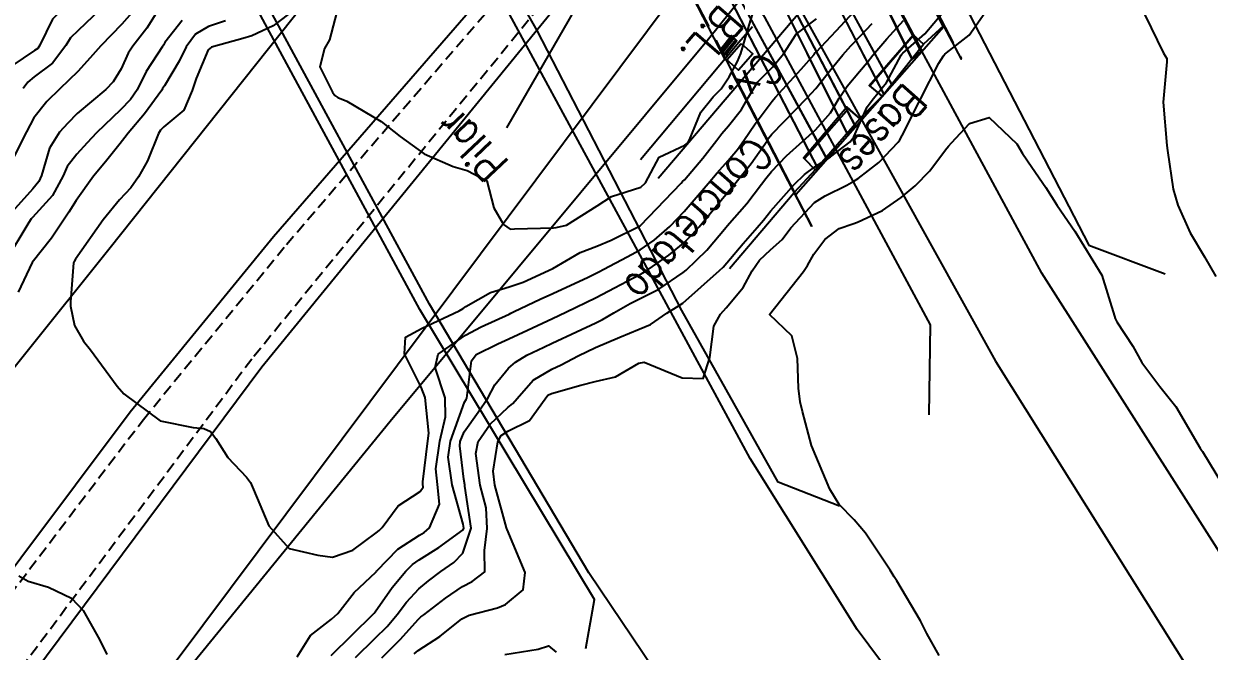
# Model space of a CAD drawing. Header units: metres. Extents: x 292545 to 299085, y 7450245 to 7463078.
# Drawn here: x 297026.9 to 297081.5, y 7452551.3 to 7452580.2 of the extents above; entities that cross this region are included whole.
import ezdxf

# ---------------------------------------------------------------- set-up
doc = ezdxf.new("R2010")
doc.units = ezdxf.units.M
for name, pattern in [('CONTINUO', [0]), ('DASHED', [0.75, 0.5, -0.25]), ('TRACEJADO', [8.7, 8, -0.7])]:
    doc.linetypes.add(name, pattern=pattern)
for name, color, linetype in [('B.L.', 45, 'CONTINUO'), ('BASE', 45, 'Continuous'), ('CAIXA', 45, 'Continuous'), ('Canteiro', 45, 'DASHED'), ('CONCRETADO', 45, 'CONTINUO'), ('Curvas de Nivel 1m', 11, 'Continuous'), ('Curvas de Nivel 5m', 15, 'Continuous'), ('Linha Férrea', 20, 'Continuous'), ('MEIO-FIO', 45, 'Continuous'), ('Pontes e viadutos', 190, 'Continuous'), ('TEXTO', 45, 'Continuous'), ('VIADUTO', 190, 'Continuous'), ('Vias Primárias', 230, 'Continuous'), ('VIGA', 190, 'Continuous')]:
    doc.layers.add(name, color=color, linetype=linetype)
doc.styles.add('ROMANS', font='romans', dxfattribs={"height": 0.2})

msp = doc.modelspace()

# ---------------------------------------------------------------- linework, layer by layer
at = {"layer": 'B.L.', "linetype": 'CONTINUO'}
msp.add_polyline3d([(297059.248, 7452578.738, 681.52), (297058.985, 7452578.981, 681.523), (297059.532, 7452579.655, 681.523), (297059.779, 7452579.411, 681.525)], close=True, dxfattribs=at)
for points in [[(297059.591, 7452579.597, 0), (297059.05, 7452578.92, 0)], [(297059.655, 7452579.533, 0), (297059.116, 7452578.859, 0)], [(297059.72, 7452579.47, 0), (297059.183, 7452578.798, 0)]]:
    msp.add_polyline3d(points, dxfattribs=at)
at = {"layer": 'BASE', "linetype": 'CONTINUO'}
for points in [[(297065.894, 7452577.347, 687.3), (297065.863, 7452577.358, 686.676), (297067.9, 7452579.699, 686.622), (297067.904, 7452579.672, 687.327)], [(297065.863, 7452577.358, 686.676), (297066.467, 7452576.867, 687.336), (297068.367, 7452579.268, 687.347), (297067.9, 7452579.699, 686.622)], [(297066.467, 7452576.867, 687.336), (297065.894, 7452577.347, 687.3), (297067.904, 7452579.672, 687.327), (297068.367, 7452579.268, 687.347)], [(297062.892, 7452573.989, 687.331), (297062.837, 7452574.031, 686.644), (297064.842, 7452576.374, 686.616), (297064.917, 7452576.294, 687.32)], [(297062.837, 7452574.031, 686.644), (297063.387, 7452573.486, 687.392), (297065.434, 7452575.839, 687.397), (297064.842, 7452576.374, 686.616)], [(297065.434, 7452575.839, 687.397), (297064.917, 7452576.294, 687.32), (297062.892, 7452573.989, 687.331), (297063.387, 7452573.486, 687.392)]]:
    msp.add_polyline3d(points, dxfattribs=at)
at = {"layer": 'CAIXA', "linetype": 'CONTINUO'}
msp.add_polyline3d([(297059.97, 7452579.288, 681.676), (297060.506, 7452578.816, 681.676), (297059.849, 7452578.069, 681.632), (297059.313, 7452578.541, 681.677)], close=True, dxfattribs=at)
at = {"layer": 'Canteiro'}
msp.add_lwpolyline([(296965.525, 7452477.315), (296980.082, 7452495.943), (296988.612, 7452506.559), (296999.797, 7452520.827), (297004.971, 7452526.862), (297014.274, 7452538.309), (297022.206, 7452548.543), (297032.439, 7452561.994), (297039.026, 7452570.042), (297054.387, 7452587.873), (297065.824, 7452601.647), (297076.904, 7452614.075), (297090.887, 7452629.507), (297104.906, 7452644.836), (297113.475, 7452654.545, 0.092628), (297117.862, 7452661.892, -0.917378), (297121.368, 7452658.425, -6.52555)], format="xyb", dxfattribs=at)
msp.add_lwpolyline([(297121.368, 7452658.425), (297102.189, 7452638.964), (297089.107, 7452624.746), (297076.369, 7452610.695), (297066.772, 7452600.093), (297053.03, 7452583.853), (297037.43, 7452564.766), (297025.145, 7452548.314), (297016.688, 7452535.786), (297008.023, 7452522.222), (297000.877, 7452510.482), (296993.249, 7452496.573), (296986.656, 7452484.456), (296979.126, 7452471.089), (296968.565, 7452452.39)], dxfattribs=at)
at = {"layer": 'CONCRETADO', "linetype": 'CONTINUO'}
for points in [[(297056.144, 7452573.093, 681.611), (297066.378, 7452585.108, 681.804)], [(297066.615, 7452584.893, 681.804), (297069.298, 7452580.111, 687.363)], [(297059.433, 7452568.935, 687.133), (297062.418, 7452572.44, 687.359)]]:
    msp.add_polyline3d(points, dxfattribs=at)
at = {"layer": 'Curvas de Nivel 1m', "flags": 128}
for points, elevation in [([(297026.509, 7452595.231), (297027.605, 7452594.007), (297028.862, 7452593.207), (297029.588, 7452592.706), (297030.087, 7452591.701), (297029.964, 7452591.194), (297029.917, 7452590.845), (297030.086, 7452589.192), (297030.367, 7452588.024), (297030.889, 7452587.18), (297031.096, 7452586.754), (297030.929, 7452585.179), (297030.491, 7452584.182), (297030.112, 7452583.19), (297029.458, 7452581.709), (297029.255, 7452581.402), (297029.034, 7452581.204), (297028.247, 7452580.41), (297027.671, 7452579.218), (297027.58, 7452579.069), (297027.429, 7452578.971), (297026.378, 7452578.27)], 689), ([(297033.314, 7452581.151), (297032.601, 7452579.999), (297031.953, 7452579.165), (297031.746, 7452578.849), (297031.417, 7452578.13), (297031.055, 7452577.528), (297030.708, 7452577.18), (297029.392, 7452576.068), (297028.96, 7452575.632), (297028.574, 7452575.208), (297028.113, 7452574.471), (297027.754, 7452573.216), (297027.629, 7452572.938), (297027.347, 7452572.613), (297026.114, 7452571.238)], 686), ([(297030.794, 7452581.18), (297029.44, 7452579.897), (297029.088, 7452579.551), (297028.862, 7452579.206), (297028.249, 7452578.383), (297027.411, 7452577.76), (297027.111, 7452577.52), (297026.9, 7452577.225)], 688), ([(297039.45, 7452580.888), (297038.425, 7452580.103), (297037.431, 7452579.647), (297037.015, 7452579.52), (297035.572, 7452579.128), (297035.422, 7452578.996), (297034.868, 7452577.678), (297034.686, 7452577.137), (297034.305, 7452576.23), (297033.386, 7452575.462), (297033.223, 7452575.313), (297033.131, 7452575.153), (297032.63, 7452573.891), (297032.208, 7452573.161), (297031.857, 7452572.656), (297031.342, 7452572.102), (297030.583, 7452571.181), (297029.315, 7452569.367), (297029.249, 7452569.265), (297029.225, 7452569.201), (297029.088, 7452567.4), (297029.081, 7452567.202), (297029.274, 7452566.314), (297029.675, 7452565.602), (297030.009, 7452565.189), (297031.238, 7452563.526), (297031.539, 7452563.167), (297033.221, 7452561.927), (297034.729, 7452561.624), (297035.217, 7452561.579), (297035.526, 7452561.436), (297035.777, 7452561.122), (297036.337, 7452560.246), (297037.195, 7452559.33), (297037.368, 7452559.098), (297037.515, 7452558.77), (297038.212, 7452557.09), (297039.153, 7452556.048), (297040.47, 7452555.747), (297041.149, 7452555.658), (297042.08, 7452555.974), (297043.16, 7452556.777), (297043.305, 7452556.885), (297043.445, 7452557.027), (297044.181, 7452558.017), (297045.188, 7452558.676), (297045.323, 7452558.876), (297045.314, 7452559.008), (297045.309, 7452559.124), (297045.545, 7452561.005), (297045.581, 7452561.369), (297045.42, 7452563.007), (297045.24, 7452563.485), (297044.466, 7452565.018), (297044.505, 7452565.783), (297045.275, 7452566.195), (297046.981, 7452566.985), (297047.161, 7452567.106), (297047.286, 7452567.197), (297048.434, 7452567.83), (297049.294, 7452568.098), (297049.936, 7452568.314), (297051.303, 7452568.94), (297052.555, 7452569.681), (297053.319, 7452569.966), (297053.99, 7452570.237), (297055.292, 7452570.89), (297055.32, 7452570.903), (297055.333, 7452570.919), (297057.203, 7452572.862), (297057.277, 7452572.938), (297057.355, 7452573.025), (297058.206, 7452574.016), (297058.847, 7452574.845), (297059.078, 7452575.151), (297059.39, 7452575.508), (297059.981, 7452576.25), (297060.316, 7452576.831), (297060.721, 7452577.516), (297061.417, 7452578.199), (297061.916, 7452578.813), (297062.51, 7452579.731), (297063.448, 7452580.432)], 683), ([(297041.434, 7452581.05), (297041.018, 7452579.467), (297040.784, 7452579.06), (297040.569, 7452578.217), (297041.144, 7452577.054), (297041.255, 7452576.906), (297041.401, 7452576.815), (297041.809, 7452576.635), (297043.39, 7452575.708), (297044.273, 7452575.021), (297045.371, 7452574.209), (297046.714, 7452573.639), (297047.36, 7452573.444), (297048.254, 7452572.971), (297048.58, 7452571.728), (297049.022, 7452570.963), (297049.33, 7452570.754), (297049.529, 7452570.759), (297051.331, 7452570.808), (297051.449, 7452570.82), (297051.933, 7452570.931), (297053.342, 7452571.831), (297053.994, 7452572.256), (297055.351, 7452572.685), (297055.564, 7452572.887), (297056.192, 7452574.057), (297057.379, 7452574.62), (297057.52, 7452574.72), (297057.594, 7452574.858), (297058.108, 7452576.141), (297058.686, 7452576.847), (297059.044, 7452577.206), (297059.412, 7452577.762), (297059.796, 7452578.46), (297059.962, 7452578.835), (297060.293, 7452579.978), (297060.562, 7452580.829)], 682), ([(297031.908, 7452580.706), (297031.443, 7452580.178), (297030.485, 7452579.184), (297029.989, 7452578.627), (297029.415, 7452578.005), (297029.011, 7452577.602), (297028.593, 7452577.208), (297027.992, 7452576.619), (297027.389, 7452575.873), (297027.05, 7452575.225), (297026.491, 7452574.108)], 687), ([(297036.216, 7452580.344), (297035.437, 7452580.072), (297034.838, 7452579.73), (297034.418, 7452579.14), (297034.092, 7452578.474), (297033.406, 7452577.351), (297033.328, 7452577.227), (297033.284, 7452577.151), (297032.499, 7452576.052), (297031.744, 7452575.166), (297031.581, 7452574.967), (297031.376, 7452574.694), (297030.689, 7452573.854), (297030.143, 7452573.188), (297029.342, 7452572.07), (297029.002, 7452571.538), (297028.789, 7452571.205), (297028.206, 7452570.329), (297027.313, 7452569.22), (297026.671, 7452567.851)], 684), ([(297039.517, 7452551.076), (297040.131, 7452552.047), (297041.11, 7452552.801), (297041.396, 7452553.056), (297042.149, 7452554.023), (297043.142, 7452554.966), (297043.171, 7452555.001), (297043.196, 7452555.029), (297044.154, 7452556.019), (297045.159, 7452556.663), (297045.378, 7452556.791), (297045.625, 7452557.005), (297046.083, 7452558.097), (297045.988, 7452558.998), (297045.913, 7452559.713), (297046.094, 7452560.997), (297046.35, 7452562.119), (297046.336, 7452562.993), (297045.878, 7452564.376), (297046.021, 7452564.999), (297047.272, 7452565.877), (297047.998, 7452566.251), (297049.282, 7452566.844), (297049.358, 7452566.883), (297049.523, 7452566.958), (297050.712, 7452567.523), (297051.291, 7452567.792), (297052.929, 7452568.545), (297053.301, 7452568.724), (297053.424, 7452568.786), (297053.646, 7452568.907), (297054.723, 7452569.484), (297055.317, 7452569.803), (297055.97, 7452570.236), (297056.691, 7452570.876), (297057.34, 7452571.561), (297058.449, 7452572.849), (297058.865, 7452573.341), (297059.369, 7452573.903), (297059.8, 7452574.412), (297060.099, 7452574.833), (297060.623, 7452575.596), (297061.401, 7452576.633), (297061.56, 7452576.818), (297062.73, 7452578.114), (297063.33, 7452578.791), (297063.371, 7452578.844), (297063.425, 7452578.898), (297064.341, 7452579.88), (297065.181, 7452580.773)], 684), ([(297042.208, 7452551.043), (297043.102, 7452551.91), (297043.668, 7452552.464), (297044.126, 7452553.02), (297044.552, 7452553.586), (297045.131, 7452554.195), (297045.576, 7452554.566), (297046.143, 7452555), (297046.732, 7452555.409), (297047.151, 7452555.844), (297047.532, 7452556.984), (297047.252, 7452558.92), (297047.238, 7452558.98), (297047.196, 7452559.243), (297047.009, 7452560.781), (297047.032, 7452560.983), (297047.217, 7452561.416), (297047.866, 7452562.334), (297048.299, 7452562.969), (297048.628, 7452563.581), (297049.254, 7452564.359), (297049.579, 7452564.636), (297050.097, 7452564.952), (297050.889, 7452565.322), (297051.269, 7452565.499), (297052.382, 7452566.032), (297053.278, 7452566.444), (297053.591, 7452566.596), (297054.114, 7452566.902), (297054.853, 7452567.329), (297055.289, 7452567.541), (297056.184, 7452567.991), (297057.302, 7452568.751), (297057.445, 7452568.868), (297058.388, 7452569.782), (297059.285, 7452570.841), (297059.333, 7452570.898), (297060.238, 7452571.937), (297060.916, 7452572.824), (297061.102, 7452573.077), (297061.362, 7452573.407), (297062.059, 7452574.123), (297062.812, 7452574.799), (297063.388, 7452575.322), (297064.08, 7452576.099), (297064.486, 7452576.779), (297064.847, 7452577.337), (297065.415, 7452578.006), (297065.769, 7452578.417), (297066.043, 7452578.764), (297066.679, 7452579.513), (297067.447, 7452580.35)], 686), ([(297043.423, 7452551.027), (297044.261, 7452551.859), (297045.111, 7452552.799), (297045.217, 7452552.904), (297045.358, 7452553.008), (297046.352, 7452553.77), (297047.133, 7452554.307), (297047.586, 7452554.534), (297048.172, 7452554.975), (297048.147, 7452555.969), (297048.267, 7452556.973), (297048.224, 7452557.923), (297047.956, 7452558.972), (297047.752, 7452560.43), (297047.852, 7452560.974), (297048.41, 7452561.779), (297049.229, 7452562.547), (297049.461, 7452562.728), (297049.657, 7452562.956), (297050.389, 7452563.805), (297051.254, 7452564.314), (297051.688, 7452564.502), (297052.459, 7452564.922), (297053.267, 7452565.308), (297054.384, 7452565.787), (297055.276, 7452566.152), (297055.8, 7452566.363), (297056.547, 7452566.877), (297057.001, 7452567.157), (297057.288, 7452567.348), (297058.98, 7452568.845), (297059.145, 7452569.002), (297059.308, 7452569.194), (297060.062, 7452570.093), (297060.711, 7452570.826), (297060.994, 7452571.165), (297061.341, 7452571.59), (297062.416, 7452572.804), (297062.889, 7452573.268), (297063.365, 7452573.625), (297064.08, 7452574.075), (297064.985, 7452574.774), (297065.157, 7452575), (297065.39, 7452575.514), (297065.78, 7452576.385), (297066.067, 7452576.763), (297066.671, 7452577.497), (297067.34, 7452578.751), (297067.373, 7452578.801), (297067.424, 7452578.848), (297068.431, 7452579.742), (297069.255, 7452580.723)], 687), ([(297044.907, 7452551.2), (297045.096, 7452551.359), (297046.092, 7452552.012), (297047.111, 7452552.815), (297047.447, 7452552.985), (297048.753, 7452553.331), (297049.121, 7452553.473), (297049.932, 7452554.151), (297050.031, 7452554.951), (297049.2, 7452556.923), (297049.18, 7452556.96), (297049.164, 7452557.003), (297048.625, 7452558.966), (297048.547, 7452559.618), (297048.762, 7452560.965), (297048.924, 7452561.254), (297049.218, 7452561.46), (297050.223, 7452561.95), (297050.947, 7452562.943), (297051.07, 7452563.107), (297051.237, 7452563.193), (297052.587, 7452563.576), (297053.245, 7452563.74), (297054.191, 7452563.959), (297055.258, 7452564.586), (297055.512, 7452564.635), (297057.248, 7452563.904), (297058.226, 7452563.878), (297058.532, 7452564.851), (297058.708, 7452566.279), (297059.018, 7452566.844), (297059.286, 7452567.129), (297060.07, 7452568.058), (297060.483, 7452568.828), (297060.812, 7452569.323), (297061.318, 7452569.796), (297061.862, 7452570.275), (297062.265, 7452570.806), (297063.345, 7452571.97), (297063.842, 7452572.291), (297064.844, 7452572.775), (297065.167, 7452572.961), (297065.358, 7452573.077), (297066.312, 7452573.817), (297067.21, 7452574.752), (297067.277, 7452574.858), (297067.386, 7452575.066), (297068.233, 7452576.738), (297069.081, 7452578.387), (297069.285, 7452578.722), (297069.348, 7452578.797), (297069.425, 7452578.861), (297070.474, 7452579.673), (297071.187, 7452580.703)], 688), ([(297078.56, 7452580.613), (297079.427, 7452578.855), (297079.583, 7452578.598), (297079.572, 7452578.448), (297079.403, 7452576.6), (297079.575, 7452574.598), (297079.603, 7452574.366), (297079.873, 7452572.595), (297080.083, 7452571.856), (297080.65, 7452570.587), (297081.316, 7452569.476), (297081.834, 7452568.575)], 688), ([(297069.097, 7452551.137), (297068.524, 7452552.146), (297068.228, 7452552.733), (297067.14, 7452554.564), (297067.024, 7452554.751), (297066.836, 7452555.063), (297065.705, 7452556.765), (297065.169, 7452557.375), (297064.479, 7452558.084), (297064.052, 7452558.781), (297063.213, 7452560.79), (297062.791, 7452562.359), (297062.687, 7452562.798), (297062.607, 7452563.435), (297062.563, 7452564.8), (297062.308, 7452565.839), (297061.283, 7452566.82), (297062.836, 7452568.797), (297063.02, 7452569.081), (297063.315, 7452569.593), (297063.831, 7452570.28), (297064.489, 7452570.778), (297065.108, 7452570.999), (297065.336, 7452571.07), (297066.485, 7452571.616), (297067.347, 7452572.206), (297067.986, 7452572.741), (297068.66, 7452573.434), (297069.378, 7452574.393), (297069.524, 7452574.575), (297069.658, 7452574.717), (297070.483, 7452575.612), (297071.391, 7452575.883), (297072.667, 7452574.681), (297072.931, 7452574.239), (297073.362, 7452573.608), (297074.011, 7452572.663), (297074.521, 7452571.839), (297075.333, 7452570.65), (297076.581, 7452568.637), (297077.169, 7452566.746), (297077.199, 7452566.631), (297077.281, 7452566.485), (297078.013, 7452565.362), (297078.419, 7452564.613), (297079.247, 7452563.51), (297079.985, 7452562.592), (297081.118, 7452560.676), (297081.171, 7452560.58), (297081.212, 7452560.512), (297082.406, 7452558.568)], 689), ([(297026.709, 7452554.797), (297027.136, 7452554.549), (297028.07, 7452554.274), (297029.129, 7452553.77), (297029.669, 7452553.195), (297030.419, 7452551.871), (297030.754, 7452551.183)], 684), ([(297049.095, 7452551.178), (297050.626, 7452551.416), (297051.099, 7452551.571), (297051.453, 7452551.291)], 689)]:
    msp.add_lwpolyline(points, dxfattribs=dict(at, elevation=elevation))
at = {"layer": 'Curvas de Nivel 5m', "elevation": 685, "flags": 128}
for points in [[(297034.229, 7452580.355), (297033.435, 7452579.337), (297033.364, 7452579.22), (297033.316, 7452579.151), (297032.575, 7452577.999), (297032.148, 7452577.163), (297031.854, 7452576.71), (297031.394, 7452576.238), (297030.274, 7452575.187), (297029.844, 7452574.725), (297029.368, 7452574.201), (297028.935, 7452573.629), (297028.748, 7452573.206), (297028.261, 7452572.294), (297027.334, 7452571.281), (297027.276, 7452571.221), (297027.171, 7452571.062), (297026.069, 7452569.239)], [(297041.094, 7452551.137), (297043.024, 7452553.031), (297043.067, 7452553.077), (297043.115, 7452553.142), (297043.893, 7452554.261), (297044.522, 7452555.016), (297044.842, 7452555.318), (297045.148, 7452555.533), (297046.049, 7452556.106), (297047.162, 7452556.914), (297047.192, 7452556.99), (297047.166, 7452557.168), (297046.655, 7452558.988), (297046.478, 7452560.263), (297046.584, 7452560.989), (297047.231, 7452562.79), (297047.301, 7452562.911), (297047.332, 7452562.979), (297047.553, 7452564.683), (297047.772, 7452564.975), (297048.765, 7452565.468), (297049.27, 7452565.704), (297050.125, 7452566.101), (297051.28, 7452566.644), (297051.893, 7452566.931), (297053.29, 7452567.612), (297054.142, 7452568.054), (297055.301, 7452568.659), (297055.449, 7452568.741), (297055.687, 7452568.886), (297056.643, 7452569.547), (297057.322, 7452570.11), (297057.701, 7452570.491), (297058.03, 7452570.86), (297059.349, 7452572.443), (297059.531, 7452572.659), (297059.678, 7452572.837), (297060.429, 7452573.767), (297061.162, 7452574.822), (297061.251, 7452574.954), (297061.386, 7452575.118), (297063.017, 7452576.796), (297063.407, 7452577.227), (297064.109, 7452578.09), (297064.661, 7452578.778), (297065.017, 7452579.186), (297065.436, 7452579.616), (297066.001, 7452580.208)]]:
    msp.add_lwpolyline(points, dxfattribs=at)
at = {"layer": 'Linha Férrea', "linetype": 'Continuous'}
for points in [[(296986.447, 7452839.863), (296987.85, 7452820.462), (296989.847, 7452802.164), (296993.146, 7452778.968), (296997.721, 7452756.996), (296998.938, 7452749.95), (297002.788, 7452732.759), (297006.463, 7452717.721), (297013.36, 7452694.789), (297025.037, 7452660.276), (297035.556, 7452633.483), (297047.334, 7452609.071), (297059.971, 7452585.786), (297071.681, 7452564.669), (297085.507, 7452542.644), (297096.556, 7452525.833), (297112.639, 7452504.532), (297125.275, 7452488.714), (297143.336, 7452467.746), (297164.178, 7452446.18), (297182.571, 7452428.512), (297205.263, 7452408.605), (297227.692, 7452390.541), (297249.79, 7452374.802)], [(297270.785, 7452365.652), (297241.957, 7452385.475), (297220.07, 7452401.743), (297195.854, 7452421.933), (297168.63, 7452447.244), (297138.755, 7452478.847), (297124.428, 7452495.755), (297112.875, 7452510.78), (297098.413, 7452531.153), (297087.228, 7452547.7), (297073.827, 7452568.722), (297049.217, 7452614.236), (297036.939, 7452641.432), (297028.122, 7452663.209), (297021.19, 7452683.486)]]:
    msp.add_lwpolyline(points, dxfattribs=at)
at = {"layer": 'MEIO-FIO', "linetype": 'TRACEJADO', "flags": 128}
msp.add_lwpolyline([(297055.332, 7452573.96), (297059.858, 7452579.351), (297065.515, 7452585.874), (297077.691, 7452599.371), (297086.706, 7452609.33)], dxfattribs=at)
at = {"layer": 'Pontes e viadutos'}
for points in [[(297055.595, 7452613.094), (297054.953, 7452610.645), (297075.984, 7452570.006), (297079.493, 7452568.689)], [(297068.633, 7452562.204), (297068.691, 7452566.344), (297047.189, 7452606.273), (297043.979, 7452606.681)], [(297064.495, 7452558.003), (297061.676, 7452559.108), (297057.244, 7452567.014), (297050.574, 7452579.888), (297042.617, 7452593.769), (297041.36, 7452596.047), (297039.995, 7452598.419), (297040.365, 7452600.451)], [(297052.825, 7452551.451), (297053.216, 7452553.713), (297045.18, 7452567.057), (297036.841, 7452582.452), (297031.187, 7452593.518), (297028.346, 7452594.415)]]:
    msp.add_lwpolyline(points, dxfattribs=at)
at = {"layer": 'TEXTO', "linetype": 'CONTINUO'}
for points in [[(297056.154, 7452587.529, 0), (297049.164, 7452575.418, 0)], [(296922.567, 7452402.08, 0), (297056.939, 7452581.61, 0)]]:
    msp.add_polyline3d(points, dxfattribs=at)
at = {"layer": 'VIADUTO', "linetype": 'TRACEJADO', "flags": 128}
for points in [[(297054.071, 7452609.615), (297070.109, 7452578.604)], [(297069.291, 7452580.059), (297054.745, 7452608.13)], [(297063.221, 7452570.869), (297047.098, 7452602.017)], [(297062.488, 7452572.34), (297047.984, 7452600.419)]]:
    msp.add_lwpolyline(points, dxfattribs=at)
at = {"layer": 'VIADUTO', "linetype": 'CONTINUO'}
for points in [[(297062.488, 7452572.34, 688.699), (297069.291, 7452580.059, 688.728)], [(297069.291, 7452580.059, 688.728), (297069.298, 7452580.111, 687.363), (297068.367, 7452579.268, 687.347)], [(297069.298, 7452580.111, 687.363), (297070.108, 7452578.566, 688.649), (297070.109, 7452578.604, 689.081)], [(297066.467, 7452576.867, 687.336), (297065.434, 7452575.839, 687.397)], [(297063.387, 7452573.486, 687.392), (297062.418, 7452572.44, 687.359), (297062.488, 7452572.34, 688.699)], [(297062.418, 7452572.44, 687.359), (297063.223, 7452570.88, 688.613), (297063.221, 7452570.869, 689.023)]]:
    msp.add_polyline3d(points, dxfattribs=at)
at = {"layer": 'Vias Primárias'}
msp.add_lwpolyline([(297115.292, 7452486.915), (297104.734, 7452499.827), (297094.817, 7452512.441), (297085.419, 7452525.536), (297082.498, 7452529.376), (297076.43, 7452537.409), (297065.315, 7452552.322), (297060.392, 7452560.202), (297055.009, 7452570.117), (297047.53, 7452583.917), (297040.991, 7452594.782), (297033.813, 7452610.165), (297029.41, 7452620.598), (297023.299, 7452634.195), (297017.74, 7452647.231), (297010.983, 7452662.19), (297005.17, 7452675.911), (297001.318, 7452685.072)], dxfattribs=at)
for points in [[(297109.996, 7452676.993, -0.213833), (297112.47, 7452668.548, -0.136008), (297109.205, 7452659.485), (297106.02, 7452655.867), (297095.532, 7452644.362), (297085.002, 7452632.844), (297075.931, 7452622.786), (297066.347, 7452612.209), (297057.75, 7452602.706), (297047.822, 7452591.145), (297030.842, 7452569.821), (297019.24, 7452555.346), (297010.212, 7452543.525), (296999.339, 7452529.945), (296991.039, 7452520.398), (296985.491, 7452513.214), (296978.734, 7452504.909), (296982.061, 7452511.109)], [(296965.424, 7452480.824), (296978.989, 7452496.551), (296988.154, 7452506.922), (296999.345, 7452521.198), (297004.522, 7452527.237), (297013.816, 7452538.672), (297021.742, 7452548.899), (297031.836, 7452562.344), (297038.434, 7452570.406), (297053.941, 7452588.251), (297065.219, 7452602.066), (297076.469, 7452614.466), (297090.454, 7452629.901), (297104.471, 7452645.227), (297113.036, 7452654.932, 0.091786)], [(297112.224, 7452648.593), (297102.299, 7452638.558), (297089.539, 7452624.352), (297076.803, 7452610.303), (297067.212, 7452599.707), (297053.479, 7452583.479), (297037.891, 7452564.406), (297025.622, 7452547.975), (297017.176, 7452535.465), (297008.519, 7452521.912), (297001.383, 7452510.189), (296993.762, 7452496.293), (296987.168, 7452484.173), (296979.636, 7452470.802), (296969.04, 7452452.043, 0.079616), (296967.319, 7452444.261)], [(297028.174, 7452499.292), (297025.255, 7452498.367, -0.308529), (297010.371, 7452502.835, -0.358229), (297010.449, 7452513.464), (297021.785, 7452531.735), (297034.719, 7452550.778), (297043.801, 7452561.917), (297058.473, 7452579.502), (297070.322, 7452594.239), (297083.811, 7452609.306), (297097.732, 7452624.366), (297113.629, 7452641.532)], [(297071.433, 7452528.253), (297063.973, 7452538.586), (297052.959, 7452554.927), (297045.615, 7452567.304), (297037.283, 7452582.685), (297031.632, 7452593.746, 0.539826), (297027.215, 7452594.227), (297021.115, 7452583.337), (297013.033, 7452567.846), (297005.206, 7452552.485), (296996.158, 7452535.231), (296987.444, 7452520.826), (296982.061, 7452511.109)]]:
    msp.add_lwpolyline(points, format="xyb", dxfattribs=at)
at = {"layer": 'VIGA', "linetype": 'CONTINUO'}
for points in [[(297053.374, 7452606.541, 688.55), (297053.359, 7452606.532, 687.43), (297064.453, 7452585.46, 687.44), (297067.836, 7452578.557, 687.409)], [(297068.259, 7452578.931, 688.585), (297068.301, 7452578.949, 687.409), (297064.71, 7452585.738, 687.422), (297053.7, 7452606.921, 687.43)], [(297052.044, 7452605.017, 688.543), (297052.014, 7452605.004, 687.53), (297063.107, 7452583.594, 687.434), (297066.548, 7452576.952, 687.734)], [(297066.908, 7452577.383, 688.565), (297066.929, 7452577.393, 687.583), (297063.385, 7452583.866, 687.435), (297052.364, 7452605.394, 687.576)], [(297065.224, 7452575.468, 688.519), (297065.248, 7452575.477, 687.524), (297061.604, 7452582.465, 687.42), (297050.722, 7452603.506, 687.605)], [(297050.392, 7452603.044, 688.486), (297050.358, 7452603.04, 687.442), (297061.211, 7452582.439, 687.418), (297064.877, 7452575.077, 687.511)], [(297063.902, 7452573.983, 688.479), (297063.927, 7452573.982, 687.968), (297059.156, 7452582.759, 687.427), (297049.356, 7452601.959, 687.614)], [(297049.015, 7452601.532, 688.534), (297049.009, 7452601.534, 687.621), (297058.834, 7452582.568, 687.419), (297063.515, 7452573.515, 687.535)], [(297067.85, 7452578.58, 688.576), (297067.836, 7452578.557, 687.409), (297068.301, 7452578.949, 687.409)], [(297066.553, 7452576.965, 688.577), (297066.548, 7452576.952, 687.734), (297066.929, 7452577.393, 687.583)], [(297064.878, 7452575.089, 688.443), (297064.877, 7452575.077, 687.511), (297065.248, 7452575.477, 687.524)], [(297063.522, 7452573.533, 688.527), (297063.515, 7452573.515, 687.535), (297063.927, 7452573.982, 687.968)]]:
    msp.add_polyline3d(points, dxfattribs=at)
for points in [[(297053.694, 7452606.907, 688.55), (297053.374, 7452606.541, 688.55), (297064.453, 7452585.524, 688.565), (297067.85, 7452578.58, 688.576), (297068.259, 7452578.931, 688.585), (297064.396, 7452586.3, 688.546)], [(297066.908, 7452577.383, 688.565), (297066.553, 7452576.965, 688.577), (297063.109, 7452583.603, 688.558), (297052.044, 7452605.017, 688.543), (297052.356, 7452605.377, 688.544), (297063.349, 7452583.907, 688.557)], [(297065.224, 7452575.468, 688.519), (297064.878, 7452575.089, 688.443), (297061.121, 7452582.651, 688.472), (297050.392, 7452603.044, 688.486), (297050.726, 7452603.484, 688.492), (297060.9, 7452583.793, 688.515)], [(297063.902, 7452573.983, 688.479), (297063.522, 7452573.533, 688.527), (297049.015, 7452601.532, 688.534), (297049.356, 7452601.951, 688.258), (297059.094, 7452582.857, 688.355)]]:
    msp.add_polyline3d(points, close=True, dxfattribs=at)

# ---------------------------------------------------------------- texts
at = {"layer": 'TEXTO', "style": 'ROMANS', "width": 0.8}
for s, rotation, p in [('B.L.', 229.2329, (297059.027, 7452581.153)), ('Cx.', 229.2329, (297060.9, 7452578.994)), ('Bases', 228.4782, (297067.511, 7452577.54)), ('Pilar', 133.6942, (297049.332, 7452573.84)), ('Concretado', 229.2329, (297060.429, 7452575.083))]:
    msp.add_text(s, height=1.5, rotation=rotation, dxfattribs=at).set_placement(p)

doc.saveas('drawing.dxf')
